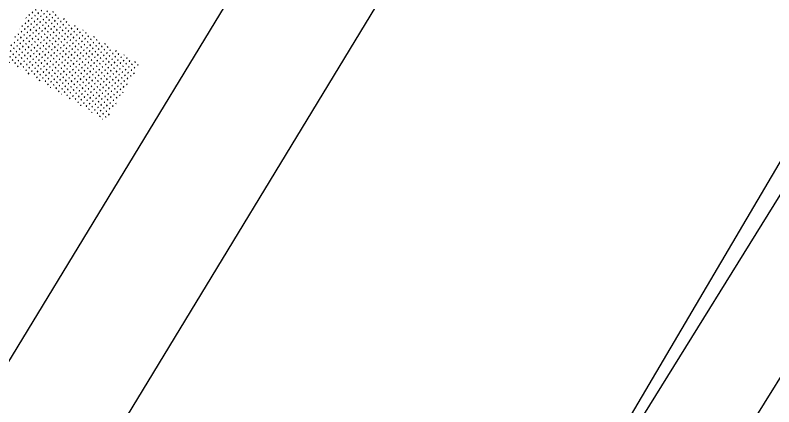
# Model space of a CAD drawing. Header units: metres. Extents: x 324293 to 653279, y 3585589 to 7191434.
# Drawn here: x 334463.6 to 334557.3, y 3600408.1 to 3600456.5 of the extents above; entities that cross this region are included whole.
import ezdxf

# ---------------------------------------------------------------- set-up
doc = ezdxf.new("R2010")
doc.units = ezdxf.units.M
doc.layers.add('GOL', color=7, linetype='Continuous', lineweight=0, true_color=0xeb632d)
doc.layers.add('masir', color=25, linetype='Continuous')
doc.layers.add('sang gadval', color=8, linetype='Continuous')

msp = doc.modelspace()

# ---------------------------------------------------------------- hatches: boundary and pattern name
at = {"layer": 'GOL'}
h = msp.add_hatch(dxfattribs=at)
h.set_pattern_fill('GRASS', color=256, scale=0.02, angle=263.6982502, style=0)
h.set_pattern_definition([(353.69825, (334365.25572, 3600290.52427), (0.39646835, 0.31761116), [0.09525, -0.6231705]), (308.69825, (334365.2557, 3600290.52427), (0.3964683, 0.3176112), [0.09525, -0.41275]), (38.69825, (334365.2557, 3600290.52427), (-0.3176112, 0.3964683), [0.09525, -0.41275])])
h.paths.add_polyline_path([(334474.74666, 3600443.45538), (334478.99523, 3600450.44258), (334466.14326, 3600458.25724), (334461.89468, 3600451.27004)])

# ---------------------------------------------------------------- linework, layer by layer
at = {"layer": 'masir'}
for p, q in [((334460.00444, 3600409.16379, 1313.25213), (334508.30122, 3600488.63537, 1313.25213)), ((334473.67429, 3600400.84902, 1313.25213), (334521.97292, 3600480.32365, 1313.25213)), ((334563.56956, 3600443.18506, 1313.25213), (334521.48211, 3600375.21594, 1313.25213))]:
    msp.add_line(p, q, dxfattribs=at)
at = {"layer": 'sang gadval', "flags": 128}
for points, elevation in [([(334487.5709, 3600298.626), (334530.3912, 3600367.137), (334584.8914, 3600454.699)], 1310.79543), ([(334565.5762, 3600451.121), (334519.9537, 3600373.635), (334477.9677, 3600306.445), (334470.1534, 3600299.706), (334469.92534, 3600299.80841)], 1310.35913)]:
    msp.add_lwpolyline(points, dxfattribs=dict(at, elevation=elevation))

doc.saveas('drawing.dxf')
